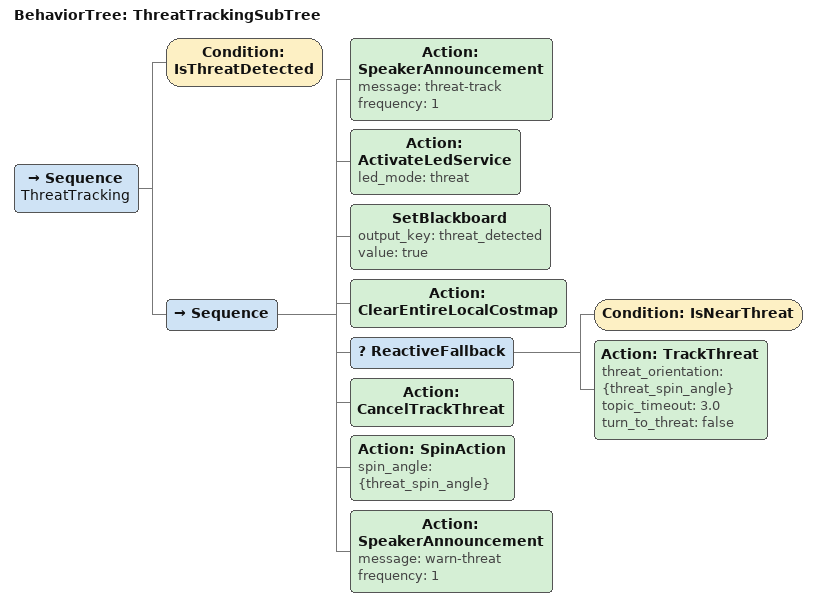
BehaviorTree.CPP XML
<?xml version="1.0"?>
<root>
    <BehaviorTree ID="ThreatTrackingSubTree">
        <Sequence name="ThreatTracking">
            <Condition ID="IsThreatDetected"/>
            <Sequence>
                <Action ID="SpeakerAnnouncement" message="threat-track" frequency="1" />
                <Action ID="ActivateLedService" led_mode="threat" />
                <SetBlackboard output_key="threat_detected" value="true"/>
                <Action ID="ClearEntireLocalCostmap"/>
                <ReactiveFallback>
                    <Condition ID="IsNearThreat"/>
                    <Action ID="TrackThreat" threat_orientation="{threat_spin_angle}" topic_timeout="3.0" turn_to_threat="false"/>
                </ReactiveFallback>
                <Action ID="CancelTrackThreat"/>
                <Action ID="SpinAction" spin_angle="{threat_spin_angle}"/>
                <Action ID="SpeakerAnnouncement" message="warn-threat" frequency="1" />
            </Sequence>
        </Sequence>
    </BehaviorTree>
</root>
